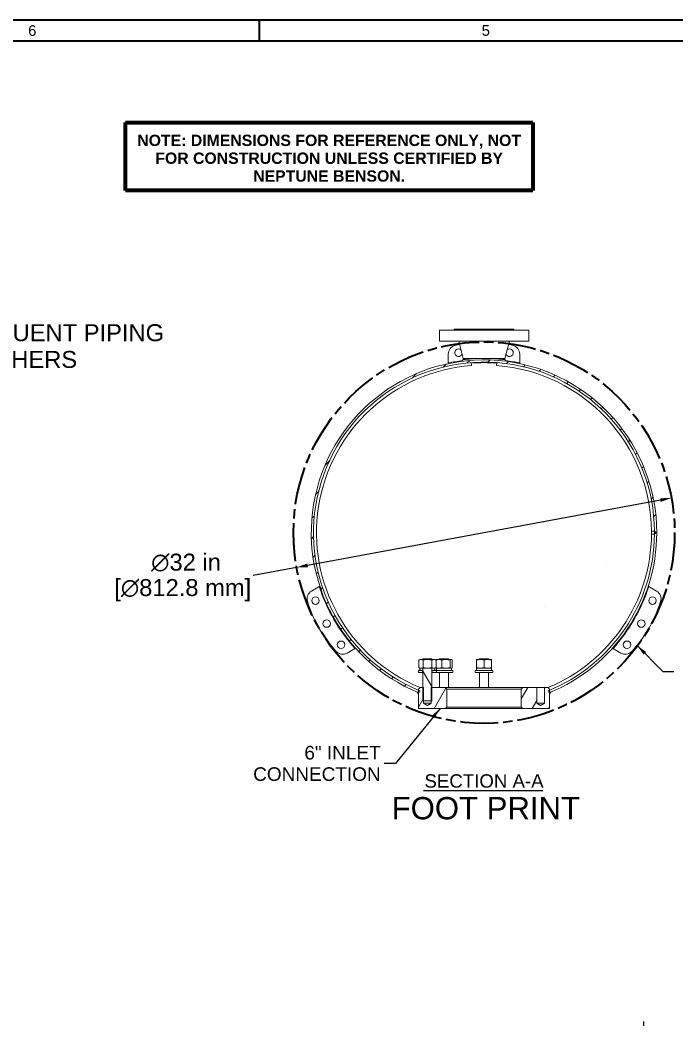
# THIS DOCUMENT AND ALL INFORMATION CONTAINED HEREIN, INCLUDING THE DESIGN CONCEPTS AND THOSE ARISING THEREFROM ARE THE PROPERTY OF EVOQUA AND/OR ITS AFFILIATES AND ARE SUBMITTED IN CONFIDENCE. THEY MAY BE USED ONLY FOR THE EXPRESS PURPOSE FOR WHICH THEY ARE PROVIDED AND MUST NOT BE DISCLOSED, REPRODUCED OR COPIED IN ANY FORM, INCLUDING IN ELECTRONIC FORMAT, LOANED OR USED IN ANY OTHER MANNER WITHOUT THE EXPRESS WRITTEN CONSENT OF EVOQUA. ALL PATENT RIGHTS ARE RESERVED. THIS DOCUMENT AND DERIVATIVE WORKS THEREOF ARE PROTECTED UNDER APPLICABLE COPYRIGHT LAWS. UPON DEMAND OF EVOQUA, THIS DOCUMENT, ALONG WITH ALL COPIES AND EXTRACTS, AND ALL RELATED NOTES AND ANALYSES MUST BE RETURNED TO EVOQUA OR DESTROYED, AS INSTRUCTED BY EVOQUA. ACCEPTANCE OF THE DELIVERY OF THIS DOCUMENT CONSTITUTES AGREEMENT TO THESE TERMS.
# Model space of a CAD drawing. Header units: inches. Extents: x 12 to 318, y 5 to 204.
# Drawn here: x 106 to 161.1, y 120.4 to 204.2 of the extents above; entities that cross this region are included whole.
import ezdxf

# ---------------------------------------------------------------- set-up
doc = ezdxf.new("R2010")
doc.units = ezdxf.units.IN
doc.header["$LTSCALE"] = 9.5
doc.header["$MEASUREMENT"] = 0
doc.linetypes.add('CHAIN', pattern=[0.7087, 0.4724, -0.0591, 0.1181, -0.0591])
doc.layers.get('0').update_dxf_attribs({"lineweight": 25})
for name, color, linetype, lineweight in [('Border', 7, 'Continuous', 35), ('Dimension', 7, 'Continuous', 25), ('Hatch', 7, 'Continuous', 18), ('Sketch Geometry', 7, 'Continuous', 35), ('Sketch Geometry (ANSI)', 7, 'Continuous', 25), ('Symbol', 7, 'Continuous', 25), ('Symbol (ANSI)', 7, 'Continuous', 25), ('Visible', 7, 'Continuous', 18)]:
    doc.layers.add(name, color=color, linetype=linetype, lineweight=lineweight)
doc.styles.add('MEMCOR Medium', font='arial.ttf')
doc.styles.add('Note Text (ANSI)', font='arial.ttf')
doc.styles.add('Standard A-B-C', font='arial.ttf')
doc.styles.add('Standard D-E', font='arial.ttf')
doc.styles.add('Standard Large', font='arial.ttf')
doc.styles.add('Text Style347', font='arial.ttf')
doc.dimstyles.new('Default (ANSI)$7', dxfattribs={"dimscale": 9.5, "dimtxt": 0.15, "dimasz": 0.098425, "dimexe": 0.125, "dimexo": 0.0625, "dimgap": 0.031496, "dimtad": 0, "dimtih": 1, "dimtoh": 1, "dimdec": 4, "dimzin": 3, "dimdsep": 46, "dimlunit": 5, "dimtxsty": 'MEMCOR Medium', "dimcen": 0.09, "dimdle": 0.393701, "dimclrd": 256, "dimclre": 256, "dimclrt": 256, "dimadec": 0, "dimazin": 1, "dimtfac": 0.8, "dimtofl": 0, "dimtmove": 0, "dimatfit": 3, "dimfxl": 1, "dimfrac": 1, "dimtolj": 1, "dimtzin": 4, "dimlwd": -1, "dimlwe": -1, "dimarcsym": 0})
doc.dimstyles.new('Default D-E$7', dxfattribs={"dimscale": 9.5, "dimtxt": 0.15, "dimasz": 0.098425, "dimexe": 0.125, "dimexo": 0.0625, "dimgap": 0.031496, "dimtad": 0, "dimtih": 1, "dimtoh": 1, "dimzin": 4, "dimdsep": 46, "dimtxsty": 'Standard D-E', "dimcen": 0.09, "dimdle": 0.393701, "dimclrd": 256, "dimclre": 256, "dimclrt": 256, "dimadec": 0, "dimazin": 1, "dimtfac": 1, "dimtofl": 0, "dimtmove": 0, "dimatfit": 3, "dimfxl": 1, "dimtolj": 1, "dimtzin": 4, "dimlwd": -1, "dimlwe": -1, "dimarcsym": 0})
doc.dimstyles.new('in [mm] D-E NeptuneBenson', dxfattribs={"dimscale": 9.5, "dimtxt": 0.15, "dimasz": 0.098425, "dimexe": 0.125, "dimexo": 0.063, "dimgap": 0.031496, "dimtad": 0, "dimtih": 1, "dimtoh": 1, "dimdec": 4, "dimzin": 3, "dimdsep": 46, "dimlunit": 5, "dimtxsty": 'Standard D-E', "dimcen": 0.09, "dimdle": 0.393701, "dimclrd": 256, "dimclre": 256, "dimclrt": 256, "dimadec": 1, "dimazin": 1, "dimtfac": 1, "dimtofl": 0, "dimtmove": 0, "dimatfit": 3, "dimfxl": 1, "dimfrac": 1, "dimtolj": 1, "dimtzin": 4, "dimlwd": -1, "dimlwe": -1, "dimarcsym": 0})

# ---------------------------------------------------------------- blocks, each defined once
blk = doc.blocks.new('Borders 22x34_D')
at = {"layer": 'Border'}
for p, q in [((33.5, 21.5), (1.25, 21.5)), ((13.2734, 21.5), (13.2734, 21.3125)), ((33.3125, 21.3125), (1.25, 21.3125))]:
    blk.add_line(p, q, dxfattribs=at)
at = {"layer": 'Border', "char_height": 0.094, "attachment_point": 5, "style": 'Standard A-B-C'}
for s, insert in [('\\fArial|b0|i0;{\\H0.0940;6}', (11.2695, 21.4062)), ('\\fArial|b0|i0;{\\H0.0940;5}', (15.2773, 21.4069))]:
    blk.add_mtext(s, dxfattribs=dict(at, insert=insert))
blk = doc.blocks.new('DIM FOR REF ONLY')
at = {"layer": 'Sketch Geometry (ANSI)', "lineweight": 140}
for p, q in [((-1.8, 0.3), (1.8, 0.3)), ((-1.8, -0.3), (-1.8, 0.3)), ((1.8, 0.3), (1.8, -0.3)), ((1.8, -0.3), (-1.8, -0.3))]:
    blk.add_line(p, q, dxfattribs=at)
at = {"layer": 'Symbol (ANSI)', "insert": (0, -0.0167), "char_height": 0.1, "width": 3.557293, "attachment_point": 5, "line_spacing_factor": 0.944221, "style": 'Note Text (ANSI)'}
blk.add_mtext('\\fArial|b1|i0;{\\H0.1000;NOTE: DIMENSIONS FOR REFERENCE ONLY, NOT FOR CONSTRUCTION UNLESS CERTIFIED BY NEPTUNE BENSON.}', dxfattribs=at)
blk = doc.blocks.new('*D24')
at = {"layer": 'Defpoints', "color": 0, "transparency": 16777216}
for p in [(194.406, 119.036), (194.406, 111.004), (158.406, 100.686)]:
    blk.add_point(p, dxfattribs=at)
at = {"layer": 'Dimension', "transparency": 16777216}
for p, q in [((158.406, 101.285), (158.406, 120.223)), ((194.406, 111.602), (194.406, 120.223)), ((159.341, 119.036), (171.26, 119.036)), ((193.471, 119.036), (181.552, 119.036))]:
    blk.add_line(p, q, dxfattribs=at)
for points in [[(159.341, 119.192), (159.341, 118.88), (158.406, 119.036)], [(193.471, 119.192), (193.471, 118.88), (194.406, 119.036)]]:
    blk.add_solid(points, dxfattribs=at)
at = {"layer": 'Dimension', "transparency": 16777216, "char_height": 1.425, "attachment_point": 5, "style": 'Standard D-E'}
for s, insert in [('\\A1; 36 in', (176.406, 120.063)), ('\\A1;[914.4 mm]', (176.406, 117.823))]:
    blk.add_mtext(s, dxfattribs=dict(at, insert=insert))
blk = doc.blocks.new('*D29')
at = {"layer": 'Defpoints', "color": 0, "transparency": 16777216}
for p in [(160.718, 164.145), (129.253, 158.328)]:
    blk.add_point(p, dxfattribs=at)
at = {"layer": 'Dimension', "transparency": 16777216}
for p, q in [((159.799, 163.975), (130.173, 158.498)), ((129.253, 158.328), (125.61, 157.654))]:
    blk.add_line(p, q, dxfattribs=at)
for points in [[(159.771, 164.129), (159.827, 163.822), (160.718, 164.145)], [(130.145, 158.651), (130.201, 158.345), (129.253, 158.328)]]:
    blk.add_solid(points, dxfattribs=at)
at = {"layer": 'Dimension', "transparency": 16777216, "char_height": 1.425, "attachment_point": 5, "style": 'Standard D-E'}
for s, insert in [('\\A1; ∅32 in', (119.69, 158.721)), ('\\A1;[∅812.8 mm]', (119.69, 156.419))]:
    blk.add_mtext(s, dxfattribs=dict(at, insert=insert))

msp = doc.modelspace()

# ---------------------------------------------------------------- hatches: boundary and pattern name
at = {"layer": 'Hatch'}
h = msp.add_hatch(dxfattribs=at)
h.set_pattern_fill('ANSI31', color=256, scale=9.5, style=0)
edge = h.paths.add_edge_path()
edge.add_line((159.297875, 161.360299), (159.298504, 161.359684))
edge.add_spline(control_points=[(159.298504, 161.359684), (159.319243, 161.339431), (159.339916, 161.319112), (159.381386, 161.278091), (159.402181, 161.257387), (159.422908, 161.236616)], knot_values=[-0.444482268, -0.444482268, -0.444482268, -0.444482268, -0.223599705, -0.223599705, 0, 0, 0, 0], degree=3, periodic=0)
edge.add_line((159.422908, 161.236616), (159.485909, 161.236616))
edge.add_ellipse((144.985909, 161.236614), major_axis=(-0.000001, 14.5), ratio=1, start_angle=270, end_angle=517.19187047)
edge.add_ellipse((144.985909, 161.236614), major_axis=(13.366219, -5.620871), ratio=1, start_angle=270, end_angle=270.51735389)
edge.add_ellipse((144.985909, 161.236614), major_axis=(13.416427, -5.499953), ratio=1, start_angle=270, end_angle=270.1605886)
edge.add_line((139.523581, 147.804825), (139.594215, 147.978512))
edge.add_ellipse((144.985909, 161.236614), major_axis=(-13.258103, 5.391695), ratio=1, start_angle=202.62532078, end_angle=450, ccw=False)
h = msp.add_hatch(dxfattribs=at)
h.set_pattern_fill('ANSI31', color=256, scale=9.5, angle=75.0002, style=0)
h.paths.add_polyline_path([(140.235909, 150.599864), (139.861596, 150.599864), (139.861596, 150.630364), (139.87412, 150.642864), (140.597699, 150.642864), (140.610223, 150.630364), (140.610223, 150.599864)])
h = msp.add_hatch(dxfattribs=at)
h.set_pattern_fill('ANSI31', color=256, scale=9.5, angle=-15, style=0)
h.paths.add_polyline_path([(139.486252, 149.677864), (139.486252, 149.517864), (139.830543, 149.517864), (139.830543, 149.677864), (139.603816, 149.677864)])
h = msp.add_hatch(dxfattribs=at)
h.set_pattern_fill('ANSI31', color=256, scale=9.5, angle=105.0002, style=0)
h.paths.add_polyline_path([(139.694643, 149.865864), (139.856837, 149.865864), (139.856837, 149.677864), (139.830543, 149.677864), (139.603816, 149.677864), (139.603816, 149.865864), (139.611321, 149.865864)])
h = msp.add_hatch(dxfattribs=at)
h.set_pattern_fill('ANSI31', color=256, scale=9.5, angle=75.0002, style=0)
h.paths.add_polyline_path([(140.235909, 149.865864), (140.610223, 149.865864), (140.610223, 148.236614), (140.610223, 147.155364), (140.597699, 147.142864), (140.556107, 147.142864), (139.915712, 147.142864), (139.87412, 147.142864), (139.861596, 147.155364), (139.861596, 148.236614), (139.861596, 149.865864)])
h = msp.add_hatch(dxfattribs=at)
h.set_pattern_fill('ANSI31', color=256, scale=9.5, angle=105.0002, style=0)
h.paths.add_polyline_path([(140.777175, 149.865864), (140.860498, 149.865864), (140.868003, 149.865864), (140.868003, 149.677864), (140.641275, 149.677864), (140.614981, 149.677864), (140.614981, 149.865864)])
h = msp.add_hatch(dxfattribs=at)
h.set_pattern_fill('ANSI31', color=256, scale=9.5, angle=-15, style=0)
h.paths.add_polyline_path([(140.985566, 149.517864), (140.985566, 149.677864), (140.868003, 149.677864), (140.641275, 149.677864), (140.641275, 149.517864)])
h = msp.add_hatch(dxfattribs=at)
h.set_pattern_fill('ANSI31', color=256, scale=9.5, angle=90.0002, style=0)
edge = h.paths.add_edge_path()
edge.add_spline(control_points=[(139.365038, 147.870396), (139.384984, 147.840292), (139.421455, 147.785959), (139.44571, 147.749822), (139.465924, 147.71971), (139.485956, 147.689476)], knot_values=[-0.33163402, -0.33163402, -0.33163402, -0.33163402, -0.276361677, -0.276361677, 0, 0, 0, 0], degree=3, periodic=0)
edge.add_line((139.485956, 147.689476), (139.485956, 147.820187))
edge.add_ellipse((144.985909, 161.236614), major_axis=(-13.416427, 5.499953), ratio=1, start_angle=89.48264611, end_angle=90, ccw=False)
h = msp.add_hatch(dxfattribs=at)
h.set_pattern_fill('ANSI31', color=256, scale=9.5, angle=15, style=0)
edge = h.paths.add_edge_path()
edge.add_spline(control_points=[(140.556107, 146.926614), (140.393283, 146.829024), (140.295427, 146.771588), (140.25074, 146.748189), (140.225816, 146.746693), (140.185399, 146.766267), (140.075811, 146.830658), (139.915712, 146.926614)], knot_values=[0, 0, 0, 0.126998712, 0.347142029, 0.881995793, 1.438620645, 1.741104448, 1.864132681, 1.864132681, 1.864132681], weights=[1, 1.896017893, 4.01150364, 7.354342839, 7.768026261, 4.47386659, 1.868004853, 1], degree=2, periodic=0)
edge.add_line((139.915712, 146.926614), (139.915712, 147.142864))
edge.add_line((139.915712, 147.142864), (139.915712, 148.236614))
edge.add_line((139.915712, 148.236614), (139.861596, 148.236614))
edge.add_line((139.861596, 148.236614), (139.610957, 148.236614))
edge.add_line((139.610957, 148.236614), (139.485956, 148.111614))
edge.add_line((139.485956, 148.111614), (139.485956, 148.023054))
edge.add_line((139.485956, 148.023054), (139.485956, 147.820187))
edge.add_line((139.485956, 147.820187), (139.485956, 147.689476))
edge.add_line((139.485956, 147.689476), (139.485956, 146.486614))
edge.add_line((139.485956, 146.486614), (141.735989, 146.486614))
edge.add_line((141.735989, 146.486614), (141.860992, 146.611614))
edge.add_line((141.860992, 146.611614), (141.860992, 148.111614))
edge.add_line((141.860992, 148.111614), (141.735989, 148.236614))
edge.add_line((141.735989, 148.236614), (140.610223, 148.236614))
edge.add_line((140.610223, 148.236614), (140.556107, 148.236614))
edge.add_line((140.556107, 148.236614), (140.556107, 147.142864))
edge.add_line((140.556107, 147.142864), (140.556107, 146.926614))
h = msp.add_hatch(dxfattribs=at)
h.set_pattern_fill('ANSI31', color=256, scale=9.5, angle=15, style=0)
edge = h.paths.add_edge_path()
edge.add_spline(control_points=[(150.056107, 146.926614), (149.893283, 146.829024), (149.795427, 146.771588), (149.75074, 146.748189), (149.725816, 146.746693), (149.685399, 146.766267), (149.575811, 146.830658), (149.415712, 146.926614)], knot_values=[0, 0, 0, 0.126998712, 0.347142029, 0.881995793, 1.438620645, 1.741104448, 1.864132681, 1.864132681, 1.864132681], weights=[1, 1.896017893, 4.01150364, 7.354342839, 7.768026261, 4.47386659, 1.868004853, 1], degree=2, periodic=0)
edge.add_line((149.415712, 146.926614), (149.415712, 148.236614))
edge.add_line((149.415712, 148.236614), (148.23583, 148.236614))
edge.add_line((148.23583, 148.236614), (148.110827, 148.111614))
edge.add_line((148.110827, 148.111614), (148.110827, 146.611614))
edge.add_line((148.110827, 146.611614), (148.23583, 146.486614))
edge.add_line((148.23583, 146.486614), (150.485863, 146.486614))
edge.add_line((150.485863, 146.486614), (150.485863, 147.689476))
edge.add_line((150.485863, 147.689476), (150.485863, 147.820187))
edge.add_line((150.485863, 147.820187), (150.485863, 148.023054))
edge.add_line((150.485863, 148.023054), (150.485863, 148.111614))
edge.add_line((150.485863, 148.111614), (150.360862, 148.236614))
edge.add_line((150.360862, 148.236614), (150.056107, 148.236614))
edge.add_line((150.056107, 148.236614), (150.056107, 146.926614))
h = msp.add_hatch(dxfattribs=at)
h.set_pattern_fill('ANSI31', color=256, scale=9.5, angle=90.0002, style=0)
edge = h.paths.add_edge_path()
edge.add_spline(control_points=[(150.485863, 147.689476), (150.505997, 147.719642), (150.526159, 147.749789), (150.550354, 147.785965), (150.586658, 147.840248), (150.606781, 147.870396)], knot_values=[-1.657178635, -1.657178635, -1.657178635, -1.657178635, -0.276196471, -0.276196471, 0, 0, 0, 0], degree=3, periodic=0)
edge.add_ellipse((144.985909, 161.236614), major_axis=(-13.366219, -5.620871), ratio=1, start_angle=89.48264611, end_angle=90, ccw=False)
edge.add_line((150.485863, 147.820187), (150.485863, 147.689476))

# ---------------------------------------------------------------- linework, layer by layer
at = {"layer": 'Sketch Geometry', "linetype": 'CHAIN', "ltscale": 0.711002}
msp.add_circle((144.985909, 161.236614), 15.999124, dxfattribs=at)
at = {"layer": 'Symbol', "lineweight": 25}
msp.add_line((139.909357, 139.598081), (149.922314, 139.598081), dxfattribs=at)
at = {"layer": 'Visible'}
for p, q in [((141.235909, 178.239114), (148.735909, 178.239114)), ((141.235909, 178.239114), (141.235909, 177.299114)), ((142.485909, 178.299114), (147.485909, 178.299114)), ((142.485909, 178.299114), (142.485909, 178.239114)), ((147.485909, 178.299114), (147.485909, 178.239114)), ((148.735909, 178.239114), (148.735909, 177.299114)), ((141.235909, 177.299114), (148.735909, 177.299114)), ((143.235909, 175.848003), (142.860909, 177.299114)), ((146.735909, 175.848003), (147.110909, 177.299114)), ((141.985909, 176.227737), (141.985909, 175.422875)), ((147.985909, 175.422875), (147.985909, 176.227737)), ((141.985909, 175.473977), (141.996219, 175.425052)), ((143.235909, 175.848003), (144.364172, 175.848003)), ((143.235909, 175.848003), (143.235909, 175.756144)), ((143.905267, 175.50826), (143.924143, 175.258974)), ((145.607647, 175.848003), (146.735909, 175.848003)), ((146.046743, 175.259044), (146.065602, 175.508332)), ((146.735909, 175.848003), (146.735909, 175.756144)), ((147.9756, 175.425052), (147.985909, 175.473977)), ((159.297875, 161.360299), (159.047884, 161.358138)), ((159.047884, 161.115082), (159.297875, 161.112921)), ((159.048504, 161.115076), (159.048504, 161.358144)), ((159.298504, 161.359684), (159.226755, 161.359684)), ((159.298504, 161.113536), (159.226756, 161.113536)), ((159.298504, 161.359684), (159.298504, 161.113536)), ((159.422908, 161.236616), (159.485909, 161.236616)), ((159.485909, 161.236613), (159.422917, 161.236613)), ((131.200247, 156.74156), (130.503216, 156.339129)), ((131.203517, 156.731544), (131.155991, 156.716009)), ((158.815827, 156.716009), (158.768302, 156.731544)), ((159.468602, 156.339129), (158.771572, 156.74156)), ((133.503216, 151.142977), (134.200247, 151.545408)), ((134.155991, 151.519857), (134.193208, 151.553248)), ((155.771572, 151.545408), (156.468602, 151.142977)), ((155.778611, 151.553248), (155.815827, 151.519857)), ((139.610909, 150.599864), (139.514222, 150.554778)), ((139.514222, 149.910951), (139.514222, 150.554778)), ((139.694643, 150.599864), (139.610909, 150.599864)), ((140.235909, 150.599864), (139.694643, 150.599864)), ((139.873409, 150.642864), (139.860909, 150.630364)), ((139.861596, 150.630364), (139.860909, 150.630364)), ((139.860909, 150.630364), (139.860909, 150.599864)), ((139.87412, 150.642864), (139.861596, 150.630364)), ((139.861596, 150.630364), (139.861596, 150.599864)), ((139.873409, 150.642864), (139.87412, 150.642864)), ((140.597699, 150.642864), (139.87412, 150.642864)), ((139.875065, 149.910951), (139.875065, 150.554778)), ((140.777175, 150.599864), (140.235909, 150.599864)), ((140.596753, 149.910951), (140.596753, 150.554778)), ((140.610223, 150.630364), (140.597699, 150.642864)), ((140.597699, 150.642864), (140.598409, 150.642864)), ((140.598409, 150.642864), (140.610909, 150.630364)), ((140.610223, 150.599864), (140.610223, 150.630364)), ((140.610909, 150.630364), (140.610223, 150.630364)), ((140.610909, 150.630364), (140.610909, 150.599864)), ((140.860909, 150.599864), (140.777175, 150.599864)), ((140.860909, 150.599864), (140.957597, 150.554778)), ((140.957597, 149.910951), (140.957597, 150.554778)), ((141.002152, 150.599864), (140.980105, 150.589583)), ((141.18521, 150.599864), (141.002152, 150.599864)), ((141.788914, 150.599864), (141.18521, 150.599864)), ((141.264652, 150.642864), (141.252152, 150.630364)), ((142.002152, 150.630364), (141.252152, 150.630364)), ((141.252152, 150.630364), (141.252152, 150.599864)), ((141.264652, 150.642864), (141.989652, 150.642864)), ((141.440366, 149.910951), (141.440366, 150.554778)), ((142.230856, 150.599864), (141.788914, 150.599864)), ((141.989652, 150.642864), (142.002152, 150.630364)), ((142.002152, 150.630364), (142.002152, 150.599864)), ((142.137463, 149.910951), (142.137463, 150.554778)), ((142.252152, 150.599864), (142.230856, 150.599864)), ((142.252152, 150.599864), (142.2742, 150.589583)), ((142.324249, 149.910951), (142.324249, 150.554778)), ((144.673409, 150.599864), (144.360909, 150.599864)), ((144.360909, 149.910951), (144.360909, 150.554778)), ((144.623409, 150.642864), (144.610909, 150.630364)), ((145.360909, 150.630364), (144.610909, 150.630364)), ((144.610909, 150.630364), (144.610909, 150.599864)), ((144.623409, 150.642864), (145.348409, 150.642864)), ((145.298409, 150.599864), (144.673409, 150.599864)), ((144.985909, 149.910951), (144.985909, 150.554778)), ((145.610909, 150.599864), (145.298409, 150.599864)), ((145.348409, 150.642864), (145.360909, 150.630364)), ((145.360909, 150.630364), (145.360909, 150.599864)), ((145.610909, 149.910951), (145.610909, 150.554778)), ((139.485909, 149.677864), (139.486252, 149.677864)), ((139.485909, 149.517864), (139.485909, 149.677864)), ((139.485909, 149.517864), (139.486252, 149.517864)), ((139.486252, 149.677864), (139.486252, 149.517864)), ((139.830543, 149.677864), (139.486252, 149.677864)), ((139.486252, 149.517864), (139.830543, 149.517864)), ((139.610909, 149.865864), (139.514222, 149.910951)), ((139.603409, 149.865864), (139.603816, 149.865864)), ((139.603409, 149.677864), (139.603409, 149.865864)), ((139.611321, 149.865864), (139.603816, 149.865864)), ((139.603816, 149.865864), (139.603816, 149.677864)), ((139.603816, 149.677864), (139.856837, 149.677864)), ((139.611321, 149.865864), (139.694643, 149.865864)), ((139.694643, 149.865864), (140.235909, 149.865864)), ((139.830543, 149.517864), (139.830543, 149.677864)), ((139.830543, 149.517864), (139.860909, 149.517864)), ((139.856837, 149.677864), (139.856837, 149.865864)), ((139.856837, 149.677864), (139.860909, 149.677864)), ((139.860909, 149.865864), (139.860909, 148.236614)), ((139.861596, 149.865864), (139.861596, 147.155364)), ((140.235909, 149.865864), (140.777175, 149.865864)), ((140.610223, 147.155364), (140.610223, 149.865864)), ((140.610909, 149.865864), (140.610909, 148.236614)), ((140.610909, 149.677864), (140.614981, 149.677864)), ((140.610909, 149.517864), (140.641275, 149.517864)), ((140.614981, 149.865864), (140.614981, 149.677864)), ((140.614981, 149.677864), (140.868003, 149.677864)), ((140.985566, 149.677864), (140.641275, 149.677864)), ((140.641275, 149.677864), (140.641275, 149.517864)), ((140.641275, 149.517864), (140.985566, 149.517864)), ((140.777175, 149.865864), (140.860498, 149.865864)), ((140.868003, 149.865864), (140.860498, 149.865864)), ((140.860909, 149.865864), (140.957597, 149.910951)), ((140.868003, 149.677864), (140.868003, 149.865864)), ((140.868003, 149.865864), (140.868409, 149.865864)), ((140.868409, 149.677864), (140.868409, 149.865864)), ((141.002152, 149.865864), (140.980105, 149.876145)), ((140.985566, 149.517864), (140.985566, 149.677864)), ((140.985566, 149.677864), (140.985909, 149.677864)), ((140.985566, 149.517864), (140.985909, 149.517864)), ((140.985909, 149.677864), (142.377152, 149.677864)), ((140.985909, 149.517864), (140.985909, 149.677864)), ((140.985909, 149.517864), (142.377152, 149.517864)), ((140.994652, 149.865864), (142.259652, 149.865864)), ((140.994652, 149.677864), (140.994652, 149.865864)), ((141.252152, 149.517864), (141.252152, 148.236614)), ((142.002152, 149.517864), (142.002152, 148.236614)), ((142.252152, 149.865864), (142.2742, 149.876145)), ((142.259652, 149.677864), (142.259652, 149.865864)), ((142.377152, 149.517864), (142.377152, 149.677864)), ((144.235909, 149.677864), (145.735909, 149.677864)), ((144.235909, 149.517864), (144.235909, 149.677864)), ((144.235909, 149.517864), (145.735909, 149.517864)), ((144.353409, 149.865864), (145.611385, 149.865864)), ((144.353409, 149.677864), (144.353409, 149.865864)), ((144.610909, 149.517864), (144.610909, 148.236614)), ((145.360909, 149.517864), (145.360909, 148.236614)), ((145.611385, 149.677864), (145.611385, 149.865864)), ((145.735909, 149.517864), (145.735909, 149.677864)), ((139.485909, 148.042397), (139.468256, 148.030436)), ((139.610909, 148.236614), (139.485909, 148.111614)), ((139.485909, 148.023074), (139.485909, 148.111614)), ((139.485956, 148.111614), (139.485909, 148.111614)), ((139.485909, 146.486614), (139.485909, 147.689547)), ((139.610957, 148.236614), (139.485956, 148.111614)), ((139.485956, 148.111614), (139.485956, 146.486614)), ((139.485956, 147.689476), (139.485956, 147.820187)), ((139.523581, 147.804825), (139.594215, 147.978512)), ((139.610909, 148.236614), (139.610957, 148.236614)), ((139.915712, 148.236614), (139.610957, 148.236614)), ((139.915712, 146.926614), (139.915712, 148.236614)), ((141.735989, 148.236614), (140.556107, 148.236614)), ((140.556107, 148.236614), (140.556107, 146.926614)), ((141.860992, 148.111614), (141.735989, 148.236614)), ((148.23583, 148.236614), (141.735989, 148.236614)), ((141.860992, 146.611614), (141.860992, 148.111614)), ((141.860992, 148.111614), (148.110827, 148.111614)), ((148.23583, 148.236614), (148.110827, 148.111614)), ((148.110827, 148.111614), (148.110827, 146.611614)), ((149.415712, 148.236614), (148.23583, 148.236614)), ((149.415712, 146.926614), (149.415712, 148.236614)), ((149.415712, 148.236614), (150.056107, 148.236614)), ((150.360862, 148.236614), (150.056107, 148.236614)), ((150.056107, 148.236614), (150.056107, 146.926614)), ((150.485863, 148.111614), (150.360862, 148.236614)), ((150.360862, 148.236614), (150.360909, 148.236614)), ((150.360909, 148.236614), (150.485909, 148.111614)), ((150.378409, 147.978839), (150.449053, 147.805156)), ((150.485863, 146.486614), (150.485863, 148.111614)), ((150.485909, 148.111614), (150.485863, 148.111614)), ((150.485863, 147.820187), (150.485863, 147.689476)), ((150.485909, 148.023074), (150.485909, 148.111614)), ((150.485909, 148.042397), (150.503563, 148.030436)), ((150.485909, 146.486614), (150.485909, 147.689546)), ((139.861596, 147.155364), (139.87412, 147.142864)), ((139.87412, 147.142864), (140.597699, 147.142864)), ((140.556107, 146.926614), (139.915712, 146.926614)), ((140.597699, 147.142864), (140.610223, 147.155364)), ((150.056107, 146.926614), (149.415712, 146.926614)), ((139.485956, 146.486614), (139.485909, 146.486614)), ((139.485956, 146.486614), (141.735989, 146.486614)), ((141.735989, 146.486614), (141.860992, 146.611614)), ((141.735989, 146.486614), (148.23583, 146.486614)), ((148.110827, 146.611614), (141.860992, 146.611614)), ((148.110827, 146.611614), (148.23583, 146.486614)), ((148.23583, 146.486614), (150.485863, 146.486614)), ((150.485909, 146.486614), (150.485863, 146.486614))]:
    msp.add_line(p, q, dxfattribs=at)
for centre in [(130.839685, 155.540347), (159.132134, 155.540347), (131.779781, 153.612052), (158.192038, 153.612052), (132.979685, 151.833758), (156.992134, 151.833758)]:
    msp.add_circle(centre, 0.315, dxfattribs=at)
for centre, radius, start, end in [((144.985909, 166.545738), 10.69, 101.0941914, 103.08275506), ((144.985909, 166.545738), 10.69, 76.91724494, 78.9058086), ((142.735909, 176.227737), 0.75, 103.08275506, 180), ((142.845909, 176.335738), 0.315, 50.26542484, 338.71363827), ((147.125909, 176.335738), 0.315, 201.28636173, 129.73457516), ((147.235909, 176.227737), 0.75, 0, 76.91724494), ((144.985909, 161.236614), 14.5, 0.00000498, 247.86981797), ((144.985909, 161.236614), 14.3125, 0.49513881, 247.86981803), ((144.985909, 161.236614), 14.55, 97.20329521, 101.89890982), ((144.985909, 161.236614), 14.265, 85.67366542, 94.33014548), ((144.985909, 161.236614), 14.55, 78.10109018, 82.79665292), ((144.985909, 161.236614), 14.0625, 94.33014548, 247.58473051), ((144.985909, 161.236614), 14.0625, 0.49513881, 85.67366542), ((144.985909, 161.236614), 14.0625, 292.41526949, 359.50482493), ((144.985909, 161.236614), 14.3125, 292.13366048, 359.50482493), ((144.985909, 161.236614), 14.5, 292.13366042, 359.99999502), ((144.985909, 161.236614), 14.265, 0.49431882, 0.49513881), ((144.985909, 161.236614), 14.265, 359.50482493, 359.50564487), ((130.878216, 155.68961), 0.75, 120, 196.91724494), ((144.985909, 161.236614), 14.55, 198.10109018, 221.89890982), ((144.985909, 161.236614), 14.55, 318.10109018, 341.89890982), ((159.093602, 155.68961), 0.75, 343.08275506, 60), ((140.388073, 158.582052), 10.69, 196.91724494, 223.08275506), ((149.583746, 158.582052), 10.69, 316.91724494, 343.08275506), ((133.128216, 151.792496), 0.75, 223.08275506, 300), ((156.843602, 151.792496), 0.75, 240, 316.91724494), ((144.985909, 161.236614), 14.5, 247.19187547, 247.70922937), ((144.985909, 161.236614), 14.5, 292.29077063, 292.80812453)]:
    msp.add_arc(centre, radius, start, end, dxfattribs=at)
for points in [[(143.111332, 175.61493), (143.152848, 175.66201), (143.194393, 175.709064), (143.235909, 175.756144)], [(146.735909, 175.756144), (146.777379, 175.709023), (146.819017, 175.662051), (146.860487, 175.61493)]]:
    msp.add_open_spline(points, degree=3, dxfattribs=at)
for points, knots in [([(143.235909, 175.756144), (143.235909, 175.756144), (143.246444, 175.757427), (143.290783, 175.76267), (143.324577, 175.766626), (143.413906, 175.776562), (143.469513, 175.78254), (143.597978, 175.795359), (143.670844, 175.802187), (143.8261, 175.815371), (143.91381, 175.82219), (144.104835, 175.834974), (144.208145, 175.840928), (144.331908, 175.846603), (144.347996, 175.847315), (144.364172, 175.848003)], [-13.408780233, -13.408780233, -13.408780233, -13.408780233, -12.570728533, -12.570728533, -11.732676832, -11.732676832, -10.894625131, -10.894625131, -10.05657343, -10.05657343, -9.218527602, -9.218527602, -8.380481773, -8.380481773, -8.25617075, -8.25617075, -8.25617075, -8.25617075]), ([(144.364172, 175.848003), (144.457421, 175.851971), (144.553829, 175.855163), (144.763192, 175.859961), (144.876357, 175.861225), (145.095461, 175.861225), (145.208627, 175.859961), (145.41799, 175.855163), (145.514398, 175.851971), (145.607647, 175.848003)], [-21.555040944, -21.555040944, -21.555040944, -21.555040944, -20.834811729, -20.834811729, -20.000025539, -20.000025539, -19.165239349, -19.165239349, -18.445010133, -18.445010133, -18.445010133, -18.445010133]), ([(145.607647, 175.848003), (145.623823, 175.847315), (145.639911, 175.846603), (145.763673, 175.840928), (145.866983, 175.834974), (146.058008, 175.82219), (146.145719, 175.815371), (146.300974, 175.802187), (146.373841, 175.795359), (146.502306, 175.78254), (146.557913, 175.776562), (146.647242, 175.766626), (146.681036, 175.76267), (146.725375, 175.757427), (146.735909, 175.756144), (146.735909, 175.756144)], [-5.152609484, -5.152609484, -5.152609484, -5.152609484, -5.02829846, -5.02829846, -4.190252631, -4.190252631, -3.352206803, -3.352206803, -2.514155102, -2.514155102, -1.676103401, -1.676103401, -0.838051701, -0.838051701, 0, 0, 0, 0]), ([(159.297875, 161.360299), (159.318825, 161.339843), (159.339708, 161.319318), (159.381386, 161.278091), (159.402181, 161.257387), (159.422908, 161.236616)], [-0.4467168683, -0.4467168683, -0.4467168683, -0.4467168683, -0.2235997054, -0.2235997054, 0, 0, 0, 0]), ([(159.422917, 161.236613), (159.402188, 161.215841), (159.381392, 161.195135), (159.339711, 161.153904), (159.318826, 161.133379), (159.297875, 161.112921)], [-0.4467497073, -0.4467497073, -0.4467497073, -0.4467497073, -0.223133547, -0.223133547, 0, 0, 0, 0]), ([(159.422914, 161.23661), (159.402289, 161.257278), (159.381598, 161.277879), (159.340128, 161.318904), (159.319349, 161.339328), (159.298504, 161.359684)], [-0.4445032356, -0.4445032356, -0.4445032356, -0.4445032356, -0.2220127344, -0.2220127344, 0, 0, 0, 0]), ([(159.298504, 161.113536), (159.319349, 161.133892), (159.340128, 161.154316), (159.381598, 161.19534), (159.402289, 161.215942), (159.422914, 161.23661)], [-0.4445032542, -0.4445032542, -0.4445032542, -0.4445032542, -0.2224905105, -0.2224905105, 0, 0, 0, 0]), ([(139.365038, 147.870396), (139.384984, 147.840292), (139.421455, 147.785959), (139.44571, 147.749822), (139.465924, 147.71971), (139.485956, 147.689476)], [-0.3316340203, -0.3316340203, -0.3316340203, -0.3316340203, -0.2763616771, -0.2763616771, 0, 0, 0, 0]), ([(150.485863, 147.689476), (150.505997, 147.719642), (150.526159, 147.749789), (150.550354, 147.785965), (150.586658, 147.840248), (150.606781, 147.870396)], [-1.657178635, -1.657178635, -1.657178635, -1.657178635, -0.276196471, -0.276196471, 0, 0, 0, 0])]:
    msp.add_open_spline(points, degree=3, knots=knots, dxfattribs=at)
for points, weights in [([(139.694643, 150.599864), (139.610909, 150.599864), (139.514222, 150.554778)], [1, 1.0379548493, 1]), ([(139.875065, 150.554778), (139.778378, 150.599864), (139.694643, 150.599864)], [1, 1.0379548493, 1]), ([(140.235909, 150.599864), (140.068441, 150.599864), (139.875065, 150.554778)], [1, 1.0379548493, 1]), ([(140.596753, 150.554778), (140.403378, 150.599864), (140.235909, 150.599864)], [1, 1.0379548493, 1]), ([(140.777175, 150.599864), (140.693441, 150.599864), (140.596753, 150.554778)], [1, 1.0379548493, 1]), ([(140.957597, 150.554778), (140.860909, 150.599864), (140.777175, 150.599864)], [1, 1.0379548493, 1]), ([(140.939702, 150.563123), (140.960752, 150.580559), (140.980105, 150.589583)], [1.00648632155, 1.01953084446, 1.01895290532]), ([(141.18521, 150.599864), (141.073423, 150.599864), (140.946353, 150.560021)], [1, 1.03575365802, 1.00414706641]), ([(141.440366, 150.554778), (141.303628, 150.599864), (141.18521, 150.599864)], [1, 1.0379548493, 1]), ([(141.788914, 150.599864), (141.627152, 150.599864), (141.440366, 150.554778)], [1, 1.0379548493, 1]), ([(142.137463, 150.554778), (141.950676, 150.599864), (141.788914, 150.599864)], [1, 1.0379548493, 1]), ([(142.230856, 150.599864), (142.187512, 150.599864), (142.137463, 150.554778)], [1, 1.0379548493, 1]), ([(142.324249, 150.554778), (142.2742, 150.599864), (142.230856, 150.599864)], [1, 1.0379548493, 1]), ([(144.360909, 150.554778), (144.360909, 150.599864), (144.360909, 150.599864)], [1, 1.0379548493, 1]), ([(144.673409, 150.599864), (144.528378, 150.599864), (144.360909, 150.554778)], [1, 1.0379548493, 1]), ([(144.985909, 150.554778), (144.818441, 150.599864), (144.673409, 150.599864)], [1, 1.0379548493, 1]), ([(145.298409, 150.599864), (145.153378, 150.599864), (144.985909, 150.554778)], [1, 1.0379548493, 1]), ([(145.610909, 150.554778), (145.443441, 150.599864), (145.298409, 150.599864)], [1, 1.0379548493, 1]), ([(145.610909, 150.599864), (145.610909, 150.599864), (145.610909, 150.554778)], [1, 1.0379548493, 1]), ([(139.514222, 149.910951), (139.610909, 149.865864), (139.694643, 149.865864)], [1, 1.0379548493, 1]), ([(139.694643, 149.865864), (139.778378, 149.865864), (139.875065, 149.910951)], [1, 1.0379548493, 1]), ([(139.875065, 149.910951), (140.068441, 149.865864), (140.235909, 149.865864)], [1, 1.0379548493, 1]), ([(140.235909, 149.865864), (140.403378, 149.865864), (140.596753, 149.910951)], [1, 1.0379548493, 1]), ([(140.596753, 149.910951), (140.693441, 149.865864), (140.777175, 149.865864)], [1, 1.0379548493, 1]), ([(140.777175, 149.865864), (140.860909, 149.865864), (140.957597, 149.910951)], [1, 1.0379548493, 1]), ([(140.980105, 149.876145), (140.960752, 149.88517), (140.939702, 149.902606)], [1.01895290532, 1.01953084446, 1.00648632155]), ([(140.946353, 149.905708), (141.073423, 149.865864), (141.18521, 149.865864)], [1.00414706641, 1.03575365802, 1]), ([(141.18521, 149.865864), (141.303628, 149.865864), (141.440366, 149.910951)], [1, 1.0379548493, 1]), ([(141.440366, 149.910951), (141.627152, 149.865864), (141.788914, 149.865864)], [1, 1.0379548493, 1]), ([(141.788914, 149.865864), (141.950676, 149.865864), (142.137463, 149.910951)], [1, 1.0379548493, 1]), ([(142.137463, 149.910951), (142.187512, 149.865864), (142.230856, 149.865864)], [1, 1.0379548493, 1]), ([(142.230856, 149.865864), (142.2742, 149.865864), (142.324249, 149.910951)], [1, 1.0379548493, 1]), ([(144.360909, 149.865864), (144.360909, 149.865864), (144.360909, 149.910951)], [1, 1.0379548493, 1]), ([(144.360909, 149.910951), (144.528378, 149.865864), (144.673409, 149.865864)], [1, 1.0379548493, 1]), ([(144.673409, 149.865864), (144.818441, 149.865864), (144.985909, 149.910951)], [1, 1.0379548493, 1]), ([(144.985909, 149.910951), (145.153378, 149.865864), (145.298409, 149.865864)], [1, 1.0379548493, 1]), ([(145.298409, 149.865864), (145.443441, 149.865864), (145.610909, 149.910951)], [1, 1.0379548493, 1]), ([(145.610909, 149.910951), (145.610909, 149.865864), (145.610909, 149.865864)], [1, 1.0379548493, 1])]:
    msp.add_rational_spline(points, weights, degree=2, dxfattribs=at)
for points, weights in [([(140.556107, 146.926614), (140.393283, 146.829024), (140.295427, 146.771588), (140.25074, 146.748189), (140.225816, 146.746693), (140.185399, 146.766267), (140.075811, 146.830658), (139.915712, 146.926614)], [1, 1.89601789331, 4.01150364025, 7.35434283898, 7.76802626141, 4.47386658969, 1.86800485342, 1]), ([(150.056107, 146.926614), (149.893283, 146.829024), (149.795427, 146.771588), (149.75074, 146.748189), (149.725816, 146.746693), (149.685399, 146.766267), (149.575811, 146.830658), (149.415712, 146.926614)], [1, 1.89601789333, 4.01150364032, 7.35434283909, 7.76802626148, 4.47386658971, 1.86800485342, 1])]:
    msp.add_rational_spline(points, weights, degree=2, knots=[0, 0, 0, 0.126998712, 0.347142029, 0.881995793, 1.438620645, 1.741104448, 1.864132681, 1.864132681, 1.864132681], dxfattribs=at)

# ---------------------------------------------------------------- block references
at = {"xscale": 9.5, "yscale": 9.5, "zscale": 9.5}
for name, p in [('Borders 22x34_D', (0, 0)), ('DIM FOR REF ONLY', (131.982986, 192.808402))]:
    msp.add_blockref(name, p, dxfattribs=at)

# ---------------------------------------------------------------- texts
at = {"layer": 'Symbol', "insert": (136.308144, 141.873693), "char_height": 1.14000001, "width": 10.70835412, "attachment_point": 6, "line_spacing_factor": 0.944221, "style": 'Standard D-E'}
msp.add_mtext('\\fArial|b0|i0;{\\H1.1400;6" INLET \\P}\\fArial|b0|i0;{\\H1.1400;CONNECTION}', dxfattribs=at)
at = {"layer": 'Symbol', "attachment_point": 7}
for s, insert, char_height, style in [('SECTION A-A', (139.982895, 139.831509), 1.12099996, 'Text Style347'), ('FOOT PRINT', (137.228758, 137.163191), 1.8700787, 'Standard Large')]:
    msp.add_mtext(s, dxfattribs=dict(at, insert=insert, char_height=char_height, style=style))
at = {"layer": 'Symbol (ANSI)', "insert": (88.375121, 178.728675), "char_height": 1.42500005, "width": 29.75990969, "attachment_point": 1, "line_spacing_factor": 0.944221, "style": 'MEMCOR Medium'}
msp.add_mtext('\\fArial|b0|i0;INFLUENT & EFFLUENT PIPING\\P\\fArial|b0|i0;PROVIDED BY OTHERS', dxfattribs=at)

# ---------------------------------------------------------------- dimensions: what is measured, and where the dimension line sits
at = {"layer": 'Dimension'}
dim = msp.add_diameter_dim_2p(p1=(160.718416, 164.145258), p2=(129.253403, 158.32797), text=' <> in\\X[∅812.8 mm]', dimstyle='in [mm] D-E NeptuneBenson', override={"dimgap": 0.031496, "dimdec": 4, "dimlfac": 1, "dimpost": '', "dimtol": 0, "dimlim": 0, "dimtp": 0, "dimtm": 0, "dimtdec": 2, "dimtofl": 1, "dimatfit": 2}, dxfattribs=at)
dim.commit()
dim.dimension.update_dxf_attribs({"geometry": '*D29', "text_midpoint": (119.690208, 157.654411), "dimtype": 163})
dim = msp.add_linear_dim(base=(194.405909, 119.035686), p1=(158.405909, 100.686313), p2=(194.405909, 111.003567), text=' <> in\\X[914.4 mm]', dimstyle='in [mm] D-E NeptuneBenson', override={"dimgap": 0.031496, "dimtih": 0, "dimtoh": 0, "dimdec": 4, "dimpost": '', "dimtol": 0, "dimlim": 0, "dimtp": 0, "dimtm": 0, "dimtdec": 2, "dimatfit": 1}, dxfattribs=at)
dim.commit()
dim.dimension.update_dxf_attribs({"geometry": '*D24', "text_midpoint": (176.405774, 119.035686), "dimtype": 160})

# ---------------------------------------------------------------- leaders
at = {"layer": 'Symbol', "annotation_type": 0, "has_hookline": 1}
for points, hookline_direction, text_width in [([(157.833313, 151.783469), (159.984202, 149.587201), (160.919242, 149.587201)], 0, 29.461924), ([(141.289484, 146.486614), (137.542396, 141.873693), (136.607356, 141.873693)], 1, 10.495621)]:
    msp.add_leader(points, dimstyle='Default D-E$7', override={"dimtad": 0}, dxfattribs=dict(at, hookline_direction=hookline_direction, text_width=text_width))
at = {"layer": 'Symbol (ANSI)', "annotation_type": 0, "has_hookline": 1, "hookline_direction": 0, "text_width": 29.443845}
msp.add_leader([(56.279811, 185.991169), (87.440082, 178.041156), (88.075909, 178.016175)], dimstyle='Default (ANSI)$7', override={"dimtad": 0}, dxfattribs=at)

doc.saveas('drawing.dxf')
